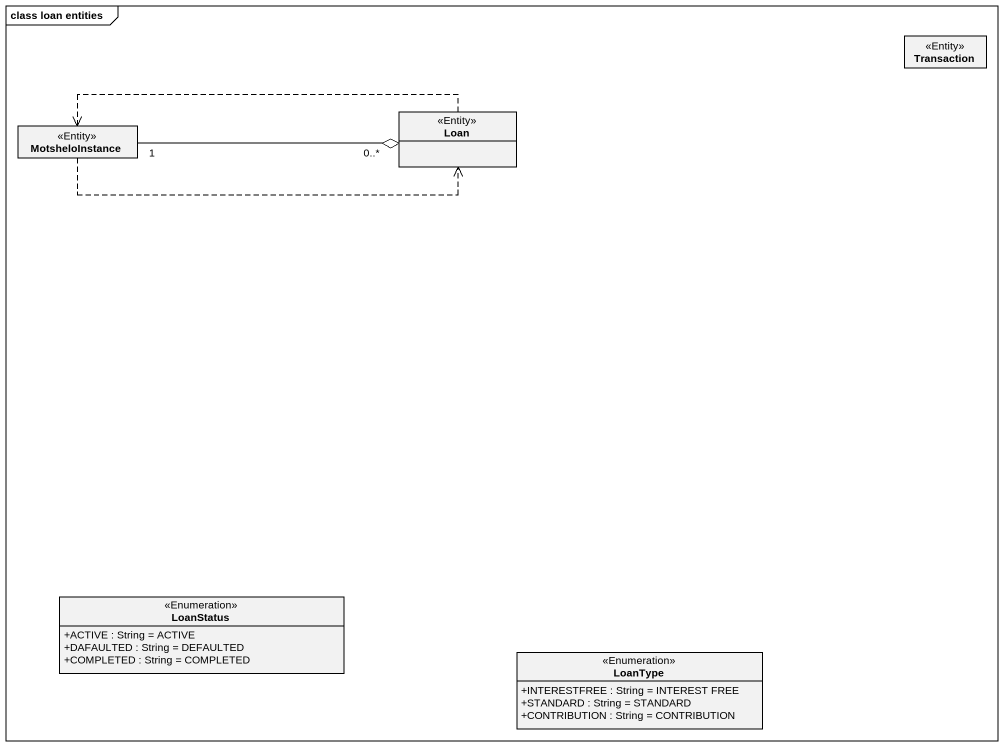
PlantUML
@startuml
mainframe class loan entities
hide circle
hide empty members
skinparam classAttributeIconSize 0
class Transaction <<Entity>>
class MotsheloInstance <<Entity>>
class Loan <<Entity>>
class LoanStatus <<Enumeration>> {
  +ACTIVE : String = ACTIVE
  +DAFAULTED : String = DEFAULTED
  +COMPLETED : String = COMPLETED
}
class LoanType <<Enumeration>> {
  +INTERESTFREE : String = INTEREST FREE
  +STANDARD : String = STANDARD
  +CONTRIBUTION : String = CONTRIBUTION
}
MotsheloInstance .right.> Loan
Loan "0..*" o-left- "1" MotsheloInstance
Loan .left.> MotsheloInstance
@enduml
